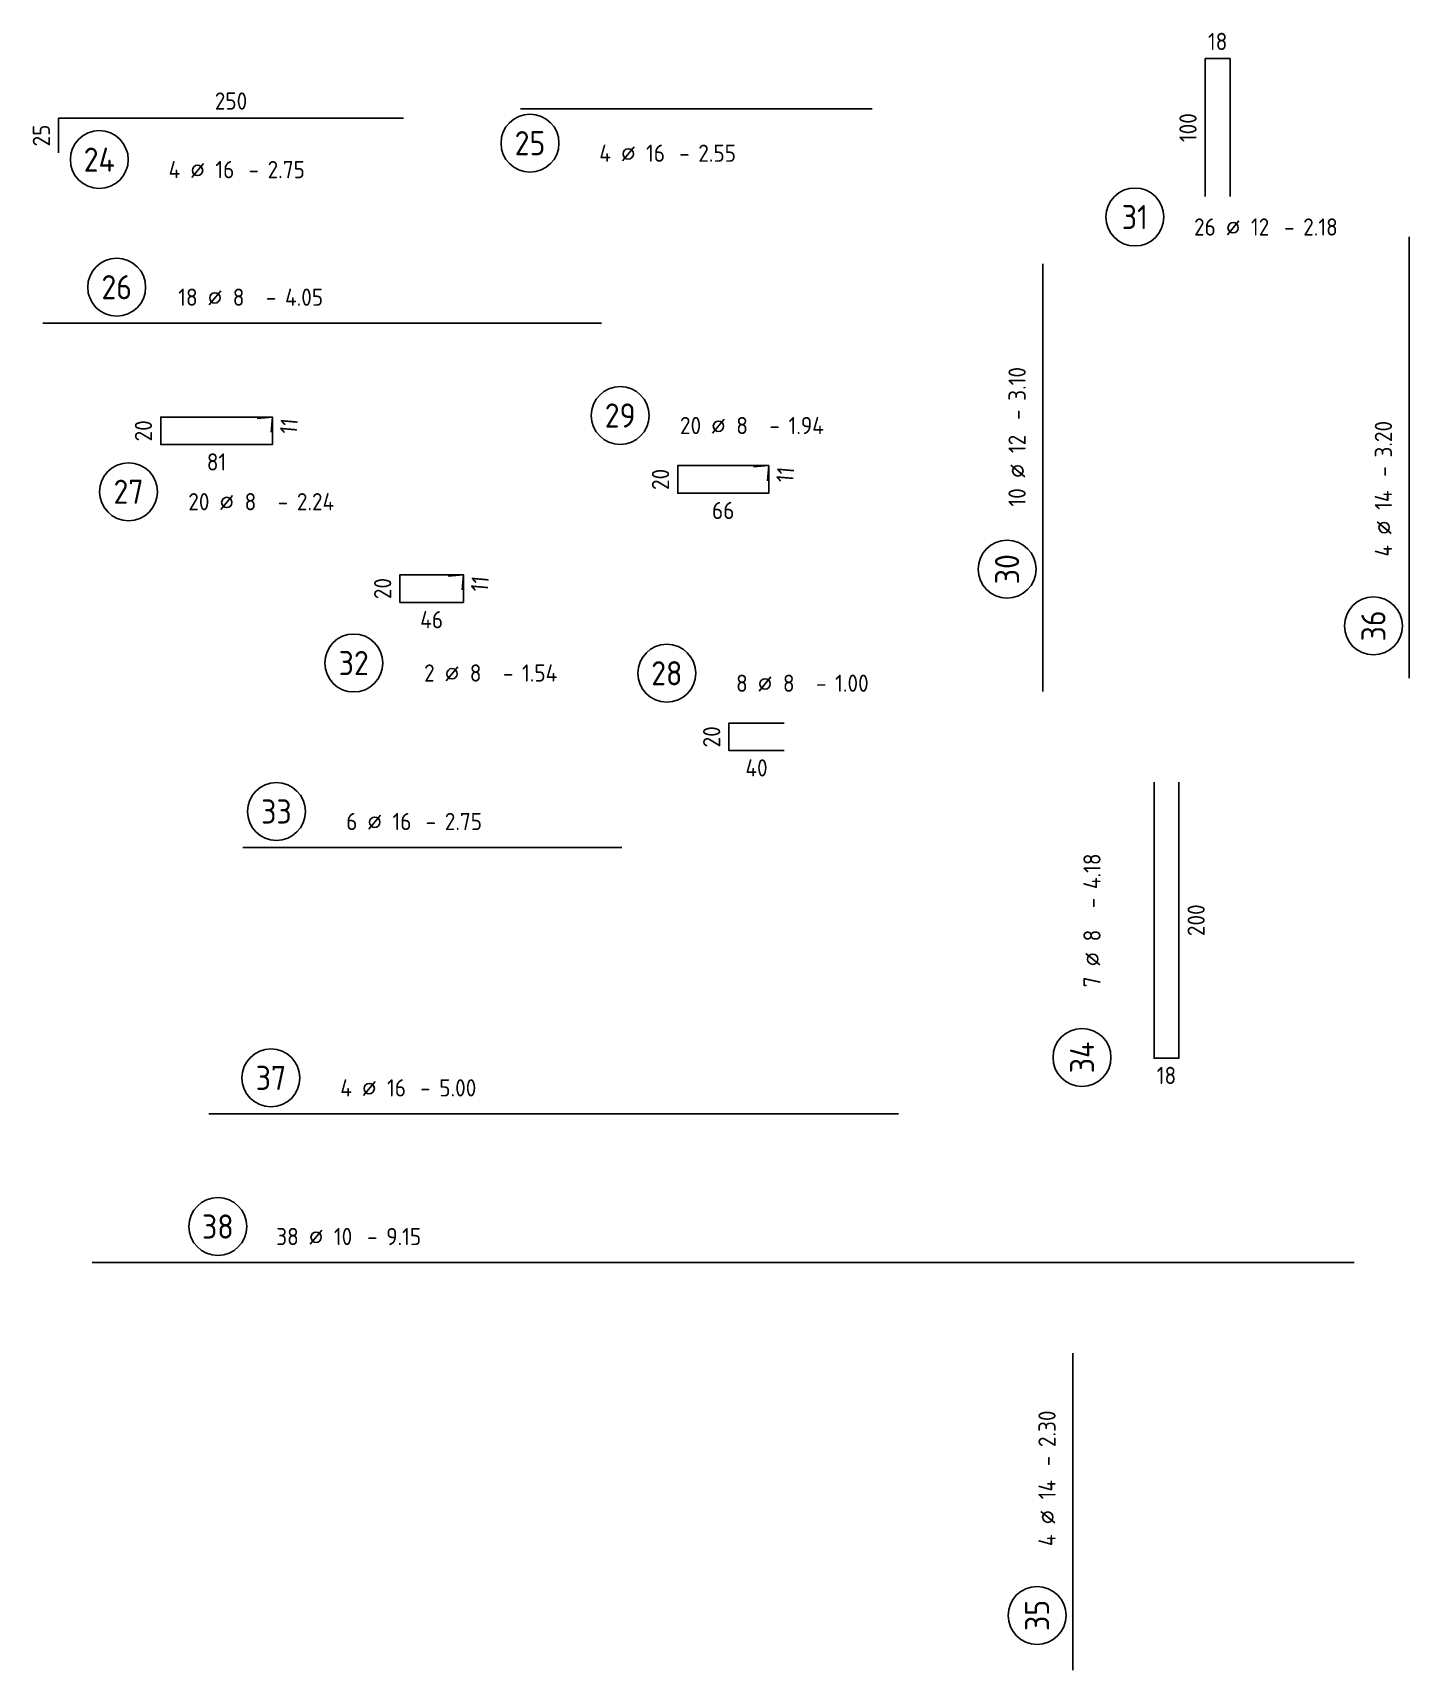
# Model space of a CAD drawing. Extents: x -4 to 83.9, y -5.7 to 50.5.
# Drawn here: x 71.39 to 81.37, y 13.72 to 25.59 of the extents above; entities that cross this region are included whole.
import ezdxf
from ezdxf.enums import TextEntityAlignment as Align

# ---------------------------------------------------------------- set-up
doc = ezdxf.new("R2010")
doc.units = 0
doc.header["$LTSCALE"] = 0.5
doc.linetypes.add('AUSGEZOGEN', pattern=[1000.01, 1000, 0.01])
doc.layers.add('RND', color=7, linetype='Continuous')
doc.styles.add('txt', font='isocp.shx')

# ---------------------------------------------------------------- blocks, each defined once
blk = doc.blocks.new('RND_AUSZ')
at = {"layer": 'RND', "color": 7, "linetype": 'Continuous'}
blk.add_line((1.341, 0.262), (1.509, 0.466), dxfattribs=at)
at = {"layer": 'RND', "color": 1, "linetype": 'Continuous'}
blk.add_circle((0, 0.52), 0.42, dxfattribs=at)
at = {"layer": 'RND', "color": 7, "linetype": 'Continuous'}
blk.add_circle((1.425, 0.364), 0.075, dxfattribs=at)
at = {"layer": 'RND', "color": 7, "linetype": 'Continuous', "style": 'txt'}
blk.add_text('-', height=0.25, dxfattribs=at).set_placement((2.163, 0.25))
for tag, p in [('WIEOFT', (-0.536, 0.25)), ('STK', (1.174, 0.25))]:
    blk.add_attdef(tag, text='', height=0.25, dxfattribs=at).set_placement(p, align=Align.RIGHT)
at = {"layer": 'RND', "color": 1, "linetype": 'Continuous', "style": 'txt'}
blk.add_attdef('POS', text='', height=0.35, dxfattribs=at).set_placement((0, 0.52), align=Align.MIDDLE)
at = {"layer": 'RND', "color": 7, "linetype": 'Continuous', "style": 'txt'}
for tag, p in [('DS', (1.683, 0.25)), ('LANG', (2.441, 0.25)), ('TEXT', (3.669, 0.25))]:
    blk.add_attdef(tag, p, '', height=0.25, dxfattribs=at)

msp = doc.modelspace()

# ---------------------------------------------------------------- linework, layer by layer
at = {"layer": 'RND', "color": 1, "linetype": 'AUSGEZOGEN'}
for points in [[(80.0722, 24.4052), (80.0722, 25.4052), (79.8922, 25.4052), (79.8922, 24.4052)], [(71.5783, 24.7228), (71.5783, 24.9728), (74.0783, 24.9728)], [(74.9275, 25.0406), (77.4775, 25.0406)], [(81.3714, 20.9144), (81.3714, 24.1144)], [(78.7153, 20.8168), (78.7153, 23.9168)], [(71.4648, 23.4883), (75.5148, 23.4883)], [(73.1187, 22.6971), (73.1283, 22.8067), (72.3183, 22.8067), (72.3183, 22.6067), (73.1283, 22.6067), (73.1283, 22.8067), (73.0187, 22.7971)], [(76.7177, 22.3452), (76.7273, 22.4547), (76.0673, 22.4547), (76.0673, 22.2547), (76.7273, 22.2547), (76.7273, 22.4547), (76.6177, 22.4452)], [(74.5034, 21.5536), (74.513, 21.6632), (74.053, 21.6632), (74.053, 21.4632), (74.513, 21.4632), (74.513, 21.6632), (74.4034, 21.6536)], [(76.8386, 20.5884), (76.4386, 20.5884), (76.4386, 20.3884), (76.8386, 20.3884)], [(79.521, 20.1587), (79.521, 18.1587), (79.701, 18.1587), (79.701, 20.1587)], [(72.9132, 19.6872), (75.6632, 19.6872)], [(77.6687, 17.756), (72.6687, 17.756)], [(71.8216, 16.6783), (80.9716, 16.6783)], [(78.9327, 13.7213), (78.9327, 16.0213)]]:
    msp.add_lwpolyline(points, dxfattribs=at)

# ---------------------------------------------------------------- block references
at = {"layer": 'RND', "color": 1, "linetype": 'AUSGEZOGEN', "xscale": 0.5, "yscale": 0.5, "zscale": 0.5}
for p, values in [((74.9961, 24.5324), {'POS': '25', 'STK': '4', 'DS': '16', 'LANG': '2.55'}), ((71.8733, 24.4132), {'POS': '24', 'STK': '4', 'DS': '16', 'LANG': '2.75'}), ((71.9995, 23.4883), {'POS': '26', 'STK': '18', 'DS': '8', 'LANG': '4.05'}), ((73.1578, 19.6872), {'POS': '33', 'STK': '6', 'DS': '16', 'LANG': '2.75'})]:
    msp.add_blockref('RND_AUSZ', p, dxfattribs=at).add_auto_attribs(values)
at = {"layer": 'RND', "color": 7, "linetype": 'AUSGEZOGEN', "xscale": 0.5, "yscale": 0.5, "zscale": 0.5}
for p, values in [((79.3819, 23.9972), {'POS': '31', 'STK': '26', 'DS': '12', 'LANG': '2.18'}), ((75.6501, 22.558), {'POS': '29', 'STK': '20', 'DS': '8', 'LANG': '1.94'}), ((72.0852, 22.0055), {'POS': '27', 'STK': '20', 'DS': '8', 'LANG': '2.24'}), ((73.7181, 20.7637), {'POS': '32', 'STK': '2', 'DS': '8', 'LANG': '1.54'}), ((75.9882, 20.6897), {'POS': '28', 'STK': '8', 'DS': '8', 'LANG': '1.00'}), ((73.1179, 17.756), {'POS': '37', 'STK': '4', 'DS': '16', 'LANG': '5.00'})]:
    msp.add_blockref('RND_AUSZ', p, dxfattribs=at).add_auto_attribs(values)
at = {"layer": 'RND', "color": 1, "linetype": 'AUSGEZOGEN', "xscale": 0.5, "yscale": 0.5, "zscale": 0.5, "rotation": 90}
for p, values in [((78.7153, 21.7039), {'POS': '30', 'STK': '10', 'DS': '12', 'LANG': '3.10'}), ((81.3714, 21.2926), {'POS': '36', 'STK': '4', 'DS': '14', 'LANG': '3.20'}), ((78.9327, 14.1186), {'POS': '35', 'STK': '4', 'DS': '14', 'LANG': '2.30'})]:
    msp.add_blockref('RND_AUSZ', p, dxfattribs=at).add_auto_attribs(values)
at = {"layer": 'RND', "color": 7, "linetype": 'AUSGEZOGEN', "xscale": 0.5, "yscale": 0.5, "zscale": 0.5}
for p, rotation, values in [((79.2585, 18.164), 90, {'POS': '34', 'STK': '7', 'DS': '8', 'LANG': '4.18'}), ((72.7329, 16.6783), 359.9999999999997, {'POS': '38', 'STK': '38', 'DS': '10', 'LANG': '9.15'})]:
    msp.add_blockref('RND_AUSZ', p, dxfattribs=dict(at, rotation=rotation)).add_auto_attribs(values)

# ---------------------------------------------------------------- texts
at = {"layer": 'RND', "color": 7, "linetype": 'AUSGEZOGEN', "style": 'txt'}
for s, p in [('18', (79.9822, 25.5302)), ('250', (72.8283, 25.0978)), ('81', (72.7233, 22.4817)), ('66', (76.3973, 22.1297)), ('46', (74.283, 21.3382)), ('40', (76.6386, 20.2634)), ('18', (79.611, 18.0337))]:
    msp.add_text(s, height=0.125, dxfattribs=at).set_placement(p, align=Align.MIDDLE)
for s, rotation, p in [('100', 90, (79.7672, 24.9052)), ('25', 90, (71.4533, 24.8478)), ('20', 90, (72.1933, 22.7067)), ('11', 84.99986, (73.2481, 22.741)), ('20', 90, (75.9423, 22.3547)), ('11', 84.99986, (76.8471, 22.3891)), ('20', 90, (73.928, 21.5632)), ('11', 84.99986, (74.6327, 21.5975)), ('20', 90, (76.3136, 20.4884)), ('200', 90, (79.826, 19.1587))]:
    msp.add_text(s, height=0.125, rotation=rotation, dxfattribs=at).set_placement(p, align=Align.MIDDLE)

doc.saveas('drawing.dxf')
